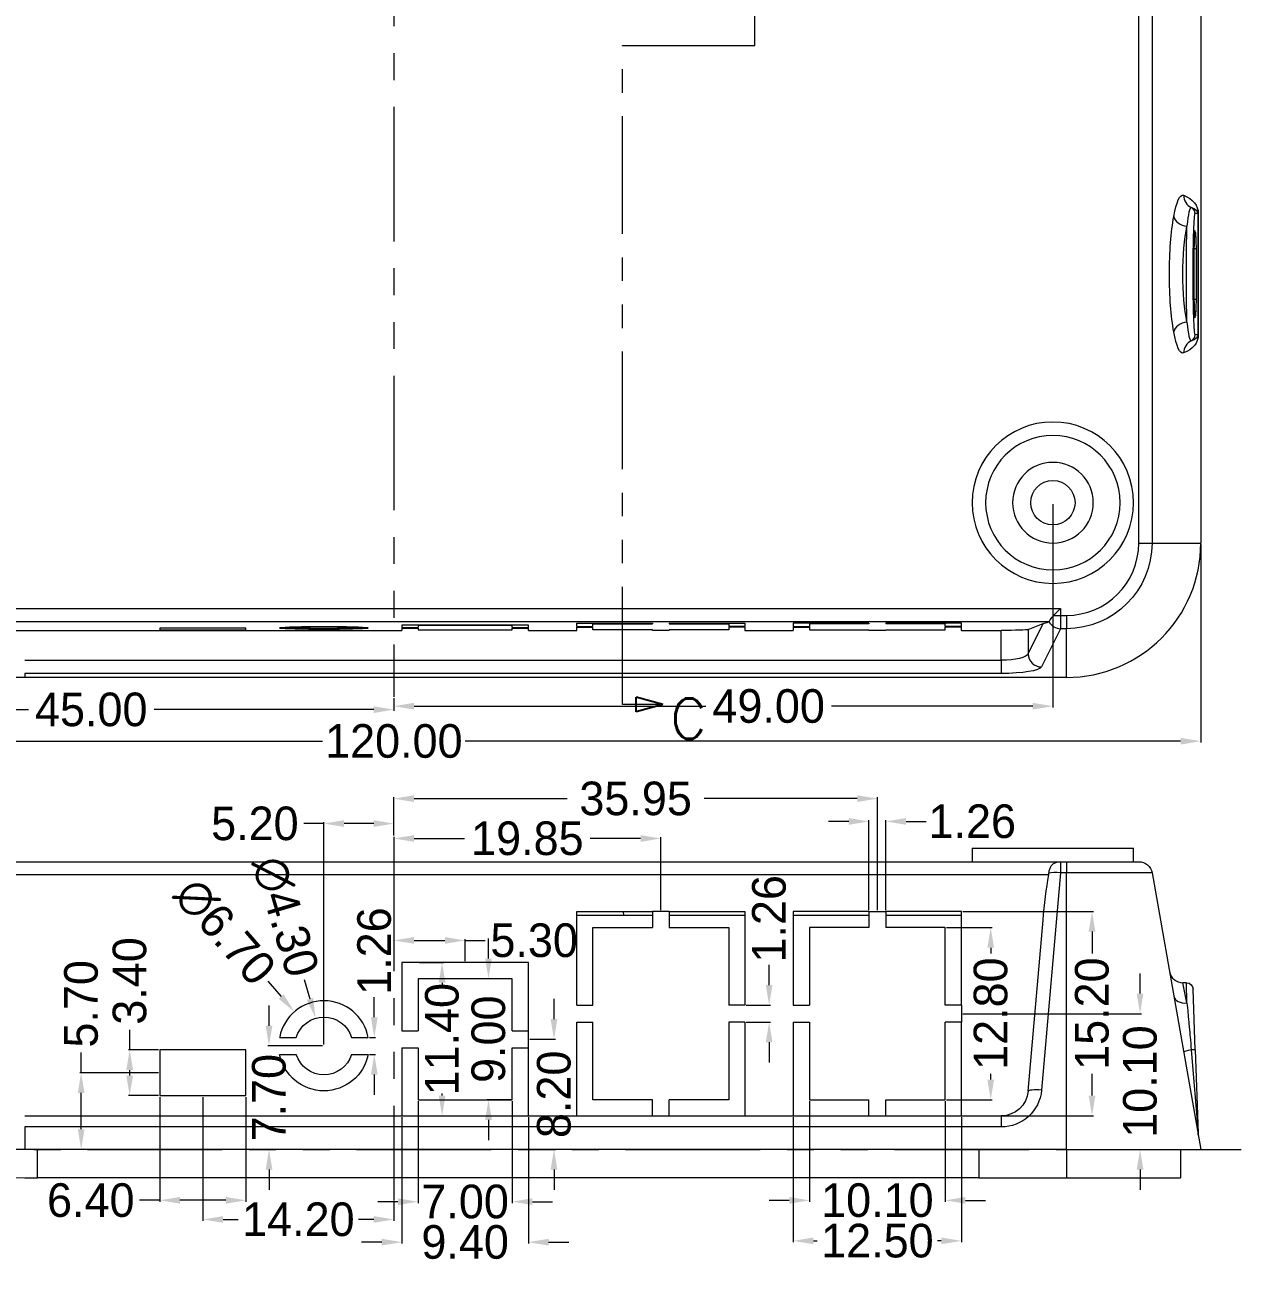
# Model space of a CAD drawing. Extents: x 18 to 718, y 389 to 747.
# Drawn here: x 436.4 to 526.8, y 482 to 574.2 of the extents above; entities that cross this region are included whole.
import ezdxf

# ---------------------------------------------------------------- set-up
doc = ezdxf.new("R2010")
doc.units = 0
doc.header["$MEASUREMENT"] = 0
doc.linetypes.add('PHANTOM', pattern=[2.5, 1.25, -0.25, 0.25, -0.25, 0.25, -0.25])
for name, color, linetype in [('10', 7, 'Continuous'), ('20', 7, 'Continuous'), ('TOP', 7, 'Continuous')]:
    doc.layers.add(name, color=color, linetype=linetype)
doc.styles.add('blockfont', font='simplex.shx', dxfattribs={"bigfont": 'bigfont'})
doc.dimstyles.new('1', dxfattribs={"dimtxt": 2.5, "dimasz": 1.5, "dimexe": 0.1, "dimexo": 0.1, "dimgap": 0.09, "dimtad": 0, "dimzin": 0, "dimdsep": 46, "dimtxsty": 'Standard', "dimcen": 0, "dimclrd": 4, "dimclre": 4, "dimclrt": 3, "dimadec": 1, "dimazin": 0, "dimtfac": 1, "dimtofl": 0, "dimtmove": 0, "dimatfit": 3, "dimfxl": 0, "dimtolj": 1, "dimtzin": 0, "dimlwd": 9, "dimlwe": 9, "dimarcsym": 0})

# ---------------------------------------------------------------- blocks, each defined once
blk = doc.blocks.new('ASSORTED_DRAFT6')
at = {"color": 13}
for p, q in [((453.771, 677.581, 453.771), (453.235, 679.581)), ((453.235, 679.581), (454.307, 679.581)), ((453.771, 677.581, 453.771), (454.307, 679.581))]:
    blk.add_line(p, q, dxfattribs=at)
blk = doc.blocks.new('*D259')
at = {"color": 4, "linetype": 'Continuous', "lineweight": 9}
for p, q in [((418.834, 538.542), (418.834, 523.149)), ((463.834, 524.096), (463.834, 523.149)), ((420.334, 523.249), (436.661, 523.249)), ((462.334, 523.249), (446.007, 523.249))]:
    blk.add_line(p, q, dxfattribs=at)
for points in [[(420.334, 523.499), (420.334, 522.999), (418.834, 523.249)], [(462.334, 523.499), (462.334, 522.999), (463.834, 523.249)]]:
    blk.add_solid(points, dxfattribs=at)
at = {"layer": 'Defpoints', "color": 0, "linetype": 'Continuous', "lineweight": 9}
for p in [(418.834, 538.642), (463.834, 524.196), (463.834, 523.249)]:
    blk.add_point(p, dxfattribs=at)
at = {"color": 3, "linetype": 'Continuous', "lineweight": 9, "insert": (441.334, 523.249), "char_height": 2.5, "attachment_point": 5}
blk.add_mtext('\\A1;45.00', dxfattribs=at)
blk = doc.blocks.new('*D260')
at = {"color": 4, "linetype": 'Continuous', "lineweight": 9}
for p, q in [((512.834, 538.542), (512.834, 523.403)), ((463.834, 524.096), (463.834, 523.403)), ((465.334, 523.503), (487.028, 523.503)), ((511.334, 523.503), (496.375, 523.503))]:
    blk.add_line(p, q, dxfattribs=at)
for points in [[(465.334, 523.753), (465.334, 523.253), (463.834, 523.503)], [(511.334, 523.753), (511.334, 523.253), (512.834, 523.503)]]:
    blk.add_solid(points, dxfattribs=at)
at = {"layer": 'Defpoints', "color": 0, "linetype": 'Continuous', "lineweight": 9}
for p in [(512.834, 538.642), (463.834, 524.196), (512.834, 523.503)]:
    blk.add_point(p, dxfattribs=at)
at = {"color": 3, "linetype": 'Continuous', "lineweight": 9, "insert": (491.701, 523.503), "char_height": 2.5, "attachment_point": 5}
blk.add_mtext('\\A1;49.00', dxfattribs=at)
blk = doc.blocks.new('*D265')
at = {"color": 4, "linetype": 'Continuous', "lineweight": 9}
for p, q in [((403.834, 545.542), (403.834, 520.802)), ((523.834, 535.542), (523.834, 520.802)), ((405.334, 520.902), (458.536, 520.902)), ((522.334, 520.902), (469.132, 520.902))]:
    blk.add_line(p, q, dxfattribs=at)
for points in [[(405.334, 521.152), (405.334, 520.652), (403.834, 520.902)], [(522.334, 521.152), (522.334, 520.652), (523.834, 520.902)]]:
    blk.add_solid(points, dxfattribs=at)
at = {"layer": 'Defpoints', "color": 0, "linetype": 'Continuous', "lineweight": 9}
for p in [(403.834, 545.642), (523.834, 535.642), (523.834, 520.902)]:
    blk.add_point(p, dxfattribs=at)
at = {"color": 3, "linetype": 'Continuous', "lineweight": 9, "insert": (463.834, 520.902), "char_height": 2.5, "attachment_point": 5}
blk.add_mtext('\\A1;120.00', dxfattribs=at)
blk = doc.blocks.new('*D304')
at = {"color": 4, "linetype": 'Continuous', "lineweight": 9}
for p, q in [((469.134, 504.534), (469.134, 506.181)), ((465.334, 506.081), (467.634, 506.081)), ((469.134, 506.081), (470.634, 506.081))]:
    blk.add_line(p, q, dxfattribs=at)
for points in [[(465.334, 506.331), (465.334, 505.831), (463.834, 506.081)], [(467.634, 506.331), (467.634, 505.831), (469.134, 506.081)]]:
    blk.add_solid(points, dxfattribs=at)
at = {"layer": 'Defpoints', "color": 0, "linetype": 'Continuous', "lineweight": 9}
for p in [(463.834, 506.081), (463.834, 506.081), (469.134, 504.434)]:
    blk.add_point(p, dxfattribs=at)
at = {"color": 3, "linetype": 'Continuous', "lineweight": 9, "insert": (474.266, 506.081), "char_height": 2.5, "attachment_point": 5}
blk.add_mtext('\\A1;5.30', dxfattribs=at)
blk = doc.blocks.new('*D306')
at = {"color": 4, "linetype": 'Continuous', "lineweight": 9}
for p, q in [((463.834, 513.685), (463.834, 513.564)), ((465.334, 513.664), (469.086, 513.664)), ((482.184, 513.664), (478.432, 513.664)), ((483.684, 508.334), (483.684, 513.764))]:
    blk.add_line(p, q, dxfattribs=at)
for points in [[(465.334, 513.914), (465.334, 513.414), (463.834, 513.664)], [(482.184, 513.914), (482.184, 513.414), (483.684, 513.664)]]:
    blk.add_solid(points, dxfattribs=at)
at = {"layer": 'Defpoints', "color": 0, "linetype": 'Continuous', "lineweight": 9}
for p in [(463.834, 513.785), (483.684, 513.664), (483.684, 508.234)]:
    blk.add_point(p, dxfattribs=at)
at = {"color": 3, "linetype": 'Continuous', "lineweight": 9, "insert": (473.759, 513.664), "char_height": 2.5, "attachment_point": 5}
blk.add_mtext('\\A1;19.85', dxfattribs=at)
blk = doc.blocks.new('*D307')
at = {"color": 4, "linetype": 'Continuous', "lineweight": 9}
for p, q in [((463.834, 513.885), (463.834, 516.728)), ((465.334, 516.628), (476.719, 516.628)), ((498.284, 516.628), (486.899, 516.628)), ((499.784, 508.334), (499.784, 516.728))]:
    blk.add_line(p, q, dxfattribs=at)
for points in [[(465.334, 516.878), (465.334, 516.378), (463.834, 516.628)], [(498.284, 516.878), (498.284, 516.378), (499.784, 516.628)]]:
    blk.add_solid(points, dxfattribs=at)
at = {"layer": 'Defpoints', "color": 0, "linetype": 'Continuous', "lineweight": 9}
for p in [(463.834, 516.628), (463.834, 513.785), (499.784, 508.234)]:
    blk.add_point(p, dxfattribs=at)
at = {"color": 3, "linetype": 'Continuous', "lineweight": 9, "insert": (481.809, 516.628), "char_height": 2.5, "attachment_point": 5}
blk.add_mtext('\\A1;35.95', dxfattribs=at)
blk = doc.blocks.new('*D309')
at = {"color": 4, "linetype": 'Continuous', "lineweight": 9}
for p, q in [((449.634, 494.434), (449.634, 485.224)), ((463.834, 486.631), (463.834, 485.224)), ((451.134, 485.324), (452.269, 485.324)), ((462.334, 485.324), (461.199, 485.324))]:
    blk.add_line(p, q, dxfattribs=at)
for points in [[(451.134, 485.574), (451.134, 485.074), (449.634, 485.324)], [(462.334, 485.574), (462.334, 485.074), (463.834, 485.324)]]:
    blk.add_solid(points, dxfattribs=at)
at = {"layer": 'Defpoints', "color": 0, "linetype": 'Continuous', "lineweight": 9}
for p in [(449.634, 494.534), (463.834, 486.731), (463.834, 485.324)]:
    blk.add_point(p, dxfattribs=at)
at = {"color": 3, "linetype": 'Continuous', "lineweight": 9, "insert": (456.734, 485.324), "char_height": 2.5, "attachment_point": 5}
blk.add_mtext('\\A1;14.20', dxfattribs=at)
blk = doc.blocks.new('*D310')
at = {"color": 4, "linetype": 'Continuous', "lineweight": 9}
for p, q in [((440.586, 496.234), (440.586, 497.734)), ((446.334, 496.234), (440.486, 496.234)), ((440.586, 492.034), (440.586, 494.734)), ((446.334, 490.534), (440.486, 490.534))]:
    blk.add_line(p, q, dxfattribs=at)
for points in [[(440.336, 494.734), (440.836, 494.734), (440.586, 496.234)], [(440.336, 492.034), (440.836, 492.034), (440.586, 490.534)]]:
    blk.add_solid(points, dxfattribs=at)
at = {"layer": 'Defpoints', "color": 0, "linetype": 'Continuous', "lineweight": 9}
for p in [(446.434, 496.234), (440.586, 490.534), (446.434, 490.534)]:
    blk.add_point(p, dxfattribs=at)
at = {"color": 3, "linetype": 'Continuous', "lineweight": 9, "insert": (440.586, 501.365), "char_height": 2.5, "attachment_point": 5, "rotation": 90}
blk.add_mtext('\\A1;5.70', dxfattribs=at)
blk = doc.blocks.new('*D311')
at = {"color": 4, "linetype": 'Continuous', "lineweight": 9}
for p, q in [((444.194, 497.934), (444.194, 499.434)), ((446.334, 497.934), (444.094, 497.934)), ((444.194, 496.034), (444.194, 496.434)), ((446.334, 494.534), (444.094, 494.534))]:
    blk.add_line(p, q, dxfattribs=at)
for points in [[(443.944, 496.434), (444.444, 496.434), (444.194, 497.934)], [(443.944, 496.034), (444.444, 496.034), (444.194, 494.534)]]:
    blk.add_solid(points, dxfattribs=at)
at = {"layer": 'Defpoints', "color": 0, "linetype": 'Continuous', "lineweight": 9}
for p in [(444.194, 497.934), (446.434, 497.934), (446.434, 494.534)]:
    blk.add_point(p, dxfattribs=at)
at = {"color": 3, "linetype": 'Continuous', "lineweight": 9, "insert": (444.194, 503.065), "char_height": 2.5, "attachment_point": 5, "rotation": 90}
blk.add_mtext('\\A1;3.40', dxfattribs=at)
blk = doc.blocks.new('*D312')
at = {"color": 4, "linetype": 'Continuous', "lineweight": 9}
for p, q in [((446.434, 494.434), (446.434, 486.649)), ((452.834, 494.434), (452.834, 486.649)), ((446.434, 486.749), (444.934, 486.749)), ((451.334, 486.749), (447.934, 486.749))]:
    blk.add_line(p, q, dxfattribs=at)
for points in [[(447.934, 486.999), (447.934, 486.499), (446.434, 486.749)], [(451.334, 486.999), (451.334, 486.499), (452.834, 486.749)]]:
    blk.add_solid(points, dxfattribs=at)
at = {"layer": 'Defpoints', "color": 0, "linetype": 'Continuous', "lineweight": 9}
for p in [(446.434, 494.534), (452.834, 494.534), (446.434, 486.749)]:
    blk.add_point(p, dxfattribs=at)
at = {"color": 3, "linetype": 'Continuous', "lineweight": 9, "insert": (441.302, 486.749), "char_height": 2.5, "attachment_point": 5}
blk.add_mtext('\\A1;6.40', dxfattribs=at)
blk = doc.blocks.new('*D313')
at = {"color": 4, "linetype": 'Continuous', "lineweight": 9}
for p, q in [((454.553, 499.734), (454.553, 501.234)), ((458.534, 498.234), (454.453, 498.234)), ((458.534, 490.534), (454.453, 490.534)), ((454.553, 489.034), (454.553, 487.534))]:
    blk.add_line(p, q, dxfattribs=at)
for points in [[(454.303, 499.734), (454.803, 499.734), (454.553, 498.234)], [(454.303, 489.034), (454.803, 489.034), (454.553, 490.534)]]:
    blk.add_solid(points, dxfattribs=at)
at = {"layer": 'Defpoints', "color": 0, "linetype": 'Continuous', "lineweight": 9}
for p in [(458.634, 498.234), (454.553, 490.534), (458.634, 490.534)]:
    blk.add_point(p, dxfattribs=at)
at = {"color": 3, "linetype": 'Continuous', "lineweight": 9, "insert": (454.553, 494.384), "char_height": 2.5, "attachment_point": 5, "rotation": 90}
blk.add_mtext('\\A1;7.70', dxfattribs=at)
blk = doc.blocks.new('*D314')
at = {"color": 4, "linetype": 'Continuous', "lineweight": 9}
blk.add_line((457.166, 503.17), (457.594, 501.732), dxfattribs=at)
blk.add_solid([(457.834, 501.803), (457.354, 501.661), (458.021, 500.294)], dxfattribs=at)
at = {"layer": 'Defpoints', "color": 0, "linetype": 'Continuous', "lineweight": 9}
for p in [(458.021, 500.294), (459.247, 496.173)]:
    blk.add_point(p, dxfattribs=at)
at = {"color": 3, "linetype": 'Continuous', "lineweight": 9, "insert": (455.775, 507.849), "char_height": 2.5, "attachment_point": 5, "rotation": 286.55619}
blk.add_mtext('\\A1;∅4.30', dxfattribs=at)
blk = doc.blocks.new('*D315')
at = {"color": 4, "linetype": 'Continuous', "lineweight": 9}
blk.add_line((454.471, 503.041), (455.454, 501.908), dxfattribs=at)
blk.add_solid([(455.643, 502.072), (455.265, 501.744), (456.437, 500.775)], dxfattribs=at)
at = {"layer": 'Defpoints', "color": 0, "linetype": 'Continuous', "lineweight": 9}
for p in [(456.437, 500.775), (460.831, 495.713)]:
    blk.add_point(p, dxfattribs=at)
at = {"color": 3, "linetype": 'Continuous', "lineweight": 9, "insert": (451.271, 506.727), "char_height": 2.5, "attachment_point": 5, "rotation": 310.95583}
blk.add_mtext('\\A1;∅6.70', dxfattribs=at)
blk = doc.blocks.new('*D316')
at = {"color": 4, "linetype": 'Continuous', "lineweight": 9}
for p, q in [((462.381, 500.364), (462.381, 501.864)), ((462.028, 498.864), (462.481, 498.864)), ((462.023, 497.602), (462.481, 497.602)), ((462.381, 496.102), (462.381, 494.602))]:
    blk.add_line(p, q, dxfattribs=at)
for points in [[(462.131, 500.364), (462.631, 500.364), (462.381, 498.864)], [(462.131, 496.102), (462.631, 496.102), (462.381, 497.602)]]:
    blk.add_solid(points, dxfattribs=at)
at = {"layer": 'Defpoints', "color": 0, "linetype": 'Continuous', "lineweight": 9}
for p in [(461.928, 498.864), (462.381, 498.864), (461.923, 497.602)]:
    blk.add_point(p, dxfattribs=at)
at = {"color": 3, "linetype": 'Continuous', "lineweight": 9, "insert": (462.381, 505.288), "char_height": 2.5, "attachment_point": 5, "rotation": 90}
blk.add_mtext('\\A1;1.26', dxfattribs=at)
blk = doc.blocks.new('*D317')
at = {"color": 4, "linetype": 'Continuous', "lineweight": 9}
for p, q in [((458.634, 514.772), (457.134, 514.772)), ((458.634, 498.344), (458.634, 514.872)), ((462.334, 514.772), (460.134, 514.772)), ((463.834, 513.885), (463.834, 514.872))]:
    blk.add_line(p, q, dxfattribs=at)
for points in [[(460.134, 515.022), (460.134, 514.522), (458.634, 514.772)], [(462.334, 515.022), (462.334, 514.522), (463.834, 514.772)]]:
    blk.add_solid(points, dxfattribs=at)
at = {"layer": 'Defpoints', "color": 0, "linetype": 'Continuous', "lineweight": 9}
for p in [(458.634, 514.772), (463.834, 513.785), (458.634, 498.244)]:
    blk.add_point(p, dxfattribs=at)
at = {"color": 3, "linetype": 'Continuous', "lineweight": 9, "insert": (453.502, 514.772), "char_height": 2.5, "attachment_point": 5}
blk.add_mtext('\\A1;5.20', dxfattribs=at)
blk = doc.blocks.new('*D318')
at = {"color": 4, "linetype": 'Continuous', "lineweight": 9}
for p, q in [((475.742, 500.233), (475.742, 501.733)), ((473.934, 498.733), (475.842, 498.733)), ((473.934, 490.534), (475.842, 490.534)), ((475.742, 489.034), (475.742, 487.534))]:
    blk.add_line(p, q, dxfattribs=at)
for points in [[(475.492, 500.233), (475.992, 500.233), (475.742, 498.733)], [(475.492, 489.034), (475.992, 489.034), (475.742, 490.534)]]:
    blk.add_solid(points, dxfattribs=at)
at = {"layer": 'Defpoints', "color": 0, "linetype": 'Continuous', "lineweight": 9}
for p in [(473.834, 498.733), (473.834, 490.534), (475.742, 490.534)]:
    blk.add_point(p, dxfattribs=at)
at = {"color": 3, "linetype": 'Continuous', "lineweight": 9, "insert": (475.742, 494.633), "char_height": 2.5, "attachment_point": 5, "rotation": 90}
blk.add_mtext('\\A1;8.20', dxfattribs=at)
blk = doc.blocks.new('*D319')
at = {"color": 4, "linetype": 'Continuous', "lineweight": 9}
for p, q in [((519.316, 502.133), (519.316, 503.633)), ((506.134, 500.633), (519.416, 500.633)), ((519.316, 489.034), (519.316, 487.534))]:
    blk.add_line(p, q, dxfattribs=at)
for points in [[(519.066, 502.133), (519.566, 502.133), (519.316, 500.633)], [(519.066, 489.034), (519.566, 489.034), (519.316, 490.534)]]:
    blk.add_solid(points, dxfattribs=at)
at = {"layer": 'Defpoints', "color": 0, "linetype": 'Continuous', "lineweight": 9}
for p in [(506.034, 500.633), (519.316, 500.633), (519.316, 490.534)]:
    blk.add_point(p, dxfattribs=at)
at = {"color": 3, "linetype": 'Continuous', "lineweight": 9, "insert": (519.316, 495.583), "char_height": 2.5, "attachment_point": 5, "rotation": 90}
blk.add_mtext('\\A1;10.10', dxfattribs=at)
blk = doc.blocks.new('*D320')
at = {"color": 4, "linetype": 'Continuous', "lineweight": 9}
for p, q in [((504.934, 507.034), (508.312, 507.034)), ((508.212, 505.534), (508.212, 505.099)), ((508.212, 495.734), (508.212, 496.169)), ((504.934, 494.234), (508.312, 494.234))]:
    blk.add_line(p, q, dxfattribs=at)
for points in [[(507.962, 505.534), (508.462, 505.534), (508.212, 507.034)], [(507.962, 495.734), (508.462, 495.734), (508.212, 494.234)]]:
    blk.add_solid(points, dxfattribs=at)
at = {"layer": 'Defpoints', "color": 0, "linetype": 'Continuous', "lineweight": 9}
for p in [(504.834, 507.034), (508.212, 507.034), (504.834, 494.234)]:
    blk.add_point(p, dxfattribs=at)
at = {"color": 3, "linetype": 'Continuous', "lineweight": 9, "insert": (508.212, 500.634), "char_height": 2.5, "attachment_point": 5, "rotation": 90}
blk.add_mtext('\\A1;12.80', dxfattribs=at)
blk = doc.blocks.new('*D321')
at = {"color": 4, "linetype": 'Continuous', "lineweight": 9}
for p, q in [((506.134, 508.234), (515.844, 508.234)), ((515.744, 506.734), (515.744, 505.099)), ((515.744, 494.534), (515.744, 496.169)), ((506.134, 493.034), (515.844, 493.034))]:
    blk.add_line(p, q, dxfattribs=at)
for points in [[(515.494, 506.734), (515.994, 506.734), (515.744, 508.234)], [(515.494, 494.534), (515.994, 494.534), (515.744, 493.034)]]:
    blk.add_solid(points, dxfattribs=at)
at = {"layer": 'Defpoints', "color": 0, "linetype": 'Continuous', "lineweight": 9}
for p in [(506.034, 508.234), (506.034, 493.034), (515.744, 493.034)]:
    blk.add_point(p, dxfattribs=at)
at = {"color": 3, "linetype": 'Continuous', "lineweight": 9, "insert": (515.744, 500.634), "char_height": 2.5, "attachment_point": 5, "rotation": 90}
blk.add_mtext('\\A1;15.20', dxfattribs=at)
blk = doc.blocks.new('*D322')
at = {"color": 4, "linetype": 'Continuous', "lineweight": 9}
for p, q in [((494.734, 494.134), (494.734, 486.647)), ((504.834, 494.134), (504.834, 486.647)), ((493.234, 486.747), (491.734, 486.747)), ((506.334, 486.747), (507.834, 486.747))]:
    blk.add_line(p, q, dxfattribs=at)
for points in [[(493.234, 486.997), (493.234, 486.497), (494.734, 486.747)], [(506.334, 486.997), (506.334, 486.497), (504.834, 486.747)]]:
    blk.add_solid(points, dxfattribs=at)
at = {"layer": 'Defpoints', "color": 0, "linetype": 'Continuous', "lineweight": 9}
for p in [(494.734, 494.234), (504.834, 494.234), (504.834, 486.747)]:
    blk.add_point(p, dxfattribs=at)
at = {"color": 3, "linetype": 'Continuous', "lineweight": 9, "insert": (499.784, 486.747), "char_height": 2.5, "attachment_point": 5}
blk.add_mtext('\\A1;10.10', dxfattribs=at)
blk = doc.blocks.new('*D323')
at = {"color": 4, "linetype": 'Continuous', "lineweight": 9}
for p, q in [((493.534, 492.934), (493.534, 483.634)), ((506.034, 492.934), (506.034, 483.634)), ((495.034, 483.734), (495.319, 483.734)), ((504.534, 483.734), (504.249, 483.734))]:
    blk.add_line(p, q, dxfattribs=at)
for points in [[(495.034, 483.984), (495.034, 483.484), (493.534, 483.734)], [(504.534, 483.984), (504.534, 483.484), (506.034, 483.734)]]:
    blk.add_solid(points, dxfattribs=at)
at = {"layer": 'Defpoints', "color": 0, "linetype": 'Continuous', "lineweight": 9}
for p in [(493.534, 493.034), (506.034, 493.034), (506.034, 483.734)]:
    blk.add_point(p, dxfattribs=at)
at = {"color": 3, "linetype": 'Continuous', "lineweight": 9, "insert": (499.784, 483.734), "char_height": 2.5, "attachment_point": 5}
blk.add_mtext('\\A1;12.50', dxfattribs=at)
blk = doc.blocks.new('*D324')
at = {"color": 4, "linetype": 'Continuous', "lineweight": 9}
for p, q in [((497.653, 514.932), (496.153, 514.932)), ((499.153, 508.334), (499.153, 515.032)), ((500.415, 508.334), (500.415, 515.032)), ((501.915, 514.932), (503.415, 514.932))]:
    blk.add_line(p, q, dxfattribs=at)
for points in [[(497.653, 515.182), (497.653, 514.682), (499.153, 514.932)], [(501.915, 515.182), (501.915, 514.682), (500.415, 514.932)]]:
    blk.add_solid(points, dxfattribs=at)
at = {"layer": 'Defpoints', "color": 0, "linetype": 'Continuous', "lineweight": 9}
for p in [(500.415, 514.932), (499.153, 508.234), (500.415, 508.234)]:
    blk.add_point(p, dxfattribs=at)
at = {"color": 3, "linetype": 'Continuous', "lineweight": 9, "insert": (506.839, 514.932), "char_height": 2.5, "attachment_point": 5}
blk.add_mtext('\\A1;1.26', dxfattribs=at)
blk = doc.blocks.new('*D325')
at = {"color": 4, "linetype": 'Continuous', "lineweight": 9}
for p, q in [((465.634, 494.134), (465.634, 486.546)), ((472.634, 494.134), (472.634, 486.546)), ((464.134, 486.646), (462.634, 486.646)), ((474.134, 486.646), (475.634, 486.646))]:
    blk.add_line(p, q, dxfattribs=at)
for points in [[(464.134, 486.896), (464.134, 486.396), (465.634, 486.646)], [(474.134, 486.896), (474.134, 486.396), (472.634, 486.646)]]:
    blk.add_solid(points, dxfattribs=at)
at = {"layer": 'Defpoints', "color": 0, "linetype": 'Continuous', "lineweight": 9}
for p in [(465.634, 494.234), (472.634, 494.234), (472.634, 486.646)]:
    blk.add_point(p, dxfattribs=at)
at = {"color": 3, "linetype": 'Continuous', "lineweight": 9, "insert": (469.134, 486.646), "char_height": 2.5, "attachment_point": 5}
blk.add_mtext('\\A1;7.00', dxfattribs=at)
blk = doc.blocks.new('*D326')
at = {"color": 4, "linetype": 'Continuous', "lineweight": 9}
for p, q in [((464.434, 492.934), (464.434, 483.537)), ((473.834, 492.934), (473.834, 483.537)), ((462.934, 483.637), (461.434, 483.637)), ((475.334, 483.637), (476.834, 483.637))]:
    blk.add_line(p, q, dxfattribs=at)
for points in [[(462.934, 483.887), (462.934, 483.387), (464.434, 483.637)], [(475.334, 483.887), (475.334, 483.387), (473.834, 483.637)]]:
    blk.add_solid(points, dxfattribs=at)
at = {"layer": 'Defpoints', "color": 0, "linetype": 'Continuous', "lineweight": 9}
for p in [(464.434, 493.034), (473.834, 493.034), (473.834, 483.637)]:
    blk.add_point(p, dxfattribs=at)
at = {"color": 3, "linetype": 'Continuous', "lineweight": 9, "insert": (469.134, 483.637), "char_height": 2.5, "attachment_point": 5}
blk.add_mtext('\\A1;9.40', dxfattribs=at)
blk = doc.blocks.new('*D327')
at = {"color": 4, "linetype": 'Continuous', "lineweight": 9}
for p, q in [((470.873, 504.734), (470.873, 506.234)), ((472.534, 503.234), (470.773, 503.234)), ((472.534, 494.234), (470.773, 494.234)), ((470.873, 492.734), (470.873, 491.234))]:
    blk.add_line(p, q, dxfattribs=at)
for points in [[(470.623, 504.734), (471.123, 504.734), (470.873, 503.234)], [(470.623, 492.734), (471.123, 492.734), (470.873, 494.234)]]:
    blk.add_solid(points, dxfattribs=at)
at = {"layer": 'Defpoints', "color": 0, "linetype": 'Continuous', "lineweight": 9}
for p in [(470.873, 503.234), (472.634, 503.234), (472.634, 494.234)]:
    blk.add_point(p, dxfattribs=at)
at = {"color": 3, "linetype": 'Continuous', "lineweight": 9, "insert": (470.873, 498.734), "char_height": 2.5, "attachment_point": 5, "rotation": 90}
blk.add_mtext('\\A1;9.00', dxfattribs=at)
blk = doc.blocks.new('*D328')
at = {"color": 4, "linetype": 'Continuous', "lineweight": 9}
for p, q in [((465.734, 504.434), (467.521, 504.434)), ((467.421, 502.934), (467.421, 502.782)), ((467.421, 494.534), (467.421, 494.685)), ((465.734, 493.034), (467.521, 493.034))]:
    blk.add_line(p, q, dxfattribs=at)
for points in [[(467.171, 502.934), (467.671, 502.934), (467.421, 504.434)], [(467.171, 494.534), (467.671, 494.534), (467.421, 493.034)]]:
    blk.add_solid(points, dxfattribs=at)
at = {"layer": 'Defpoints', "color": 0, "linetype": 'Continuous', "lineweight": 9}
for p in [(465.634, 504.434), (467.421, 504.434), (465.634, 493.034)]:
    blk.add_point(p, dxfattribs=at)
at = {"color": 3, "linetype": 'Continuous', "lineweight": 9, "insert": (467.421, 498.734), "char_height": 2.5, "attachment_point": 5, "rotation": 90}
blk.add_mtext('\\A1;11.40', dxfattribs=at)
blk = doc.blocks.new('*D329')
at = {"color": 4, "linetype": 'Continuous', "lineweight": 9}
for p, q in [((491.736, 502.764), (491.736, 504.264)), ((490.034, 501.264), (491.836, 501.264)), ((490.034, 500.002), (491.836, 500.002)), ((491.736, 498.502), (491.736, 497.002))]:
    blk.add_line(p, q, dxfattribs=at)
for points in [[(491.486, 502.764), (491.986, 502.764), (491.736, 501.264)], [(491.486, 498.502), (491.986, 498.502), (491.736, 500.002)]]:
    blk.add_solid(points, dxfattribs=at)
at = {"layer": 'Defpoints', "color": 0, "linetype": 'Continuous', "lineweight": 9}
for p in [(489.934, 501.264), (491.736, 501.264), (489.934, 500.002)]:
    blk.add_point(p, dxfattribs=at)
at = {"color": 3, "linetype": 'Continuous', "lineweight": 9, "insert": (491.736, 507.688), "char_height": 2.5, "attachment_point": 5, "rotation": 90}
blk.add_mtext('\\A1;1.26', dxfattribs=at)

msp = doc.modelspace()

# ---------------------------------------------------------------- linework, layer by layer
at = {"color": 6, "linetype": 'Continuous', "lineweight": 9}
for p, q in [((484.315, 508.234), (483.053, 508.234)), ((499.153, 508.234), (500.415, 508.234)), ((506.034, 501.264), (506.034, 500.002)), ((473.834, 498.102), (473.834, 499.364))]:
    msp.add_line(p, q, dxfattribs=at)
at = {"color": 7, "linetype": 'Continuous', "lineweight": 9}
msp.add_arc((458.634, 498.244), 3.352, 10.67192, 168.71547, dxfattribs=at)
at = {"layer": '10', "color": 1, "linetype": 'PHANTOM', "lineweight": 9, "ltscale": 8}
for p, q in [((463.834, 708.082), (463.834, 524.196)), ((463.834, 513.785), (463.834, 486.731)), ((401.066, 490.534), (526.835, 490.534))]:
    msp.add_line(p, q, dxfattribs=at)
at = {"layer": '20', "color": 7, "linetype": 'Continuous', "lineweight": 9}
for p, q in [((519.222, 535.642), (519.222, 695.642)), ((520.206, 695.642), (520.206, 535.642)), ((523.834, 695.642), (523.834, 535.642)), ((523.632, 560.142), (523.415, 560.142)), ((523.632, 551.142), (523.632, 560.142)), ((523.646, 560.142), (523.632, 560.142)), ((523.646, 560.142), (523.646, 551.142)), ((523.508, 553.761), (523.508, 557.524)), ((523.415, 551.142), (523.632, 551.142)), ((523.646, 551.142), (523.632, 551.142)), ((519.222, 535.642), (520.206, 535.642)), ((520.206, 535.642), (523.834, 535.642)), ((426.264, 530.768), (513.404, 530.768)), ((513.404, 530.768), (512.891, 530.255)), ((512.891, 530.255), (513.404, 530.255)), ((513.404, 530.768), (513.404, 530.255)), ((513.404, 530.255), (513.834, 530.255)), ((513.404, 530.255), (513.404, 529.27)), ((513.834, 530.255), (513.834, 529.27)), ((512.522, 529.768), (427.204, 529.768)), ((452.834, 529.313), (446.434, 529.313)), ((446.434, 529.313), (446.434, 529.195)), ((446.434, 529.195), (452.834, 529.195)), ((452.834, 529.195), (452.834, 529.313)), ((455.34, 529.346), (456.579, 529.346)), ((455.345, 529.302), (456.579, 529.302)), ((460.689, 529.346), (461.928, 529.346)), ((460.689, 529.302), (461.923, 529.302)), ((473.834, 529.54), (464.434, 529.54)), ((464.434, 529.54), (464.434, 529.346)), ((464.434, 529.346), (465.634, 529.346)), ((464.434, 529.302), (465.634, 529.302)), ((464.434, 529.302), (464.434, 529.142)), ((465.638, 529.54), (465.634, 529.498)), ((465.634, 529.498), (465.634, 529.346)), ((472.634, 529.498), (465.634, 529.498)), ((465.634, 529.302), (465.634, 529.184)), ((472.63, 529.54), (472.634, 529.498)), ((472.634, 529.346), (472.634, 529.498)), ((472.634, 529.346), (473.834, 529.346)), ((472.634, 529.302), (473.834, 529.302)), ((472.634, 529.184), (472.634, 529.302)), ((473.834, 529.346), (473.834, 529.54)), ((473.834, 529.142), (473.834, 529.302)), ((477.434, 529.673), (483.053, 529.673)), ((477.434, 529.43), (477.434, 529.673)), ((477.434, 529.43), (478.634, 529.43)), ((477.434, 529.142), (477.434, 529.385)), ((477.434, 529.385), (478.634, 529.385)), ((478.638, 529.673), (478.634, 529.631)), ((478.634, 529.43), (478.634, 529.631)), ((478.634, 529.631), (483.053, 529.631)), ((478.634, 529.184), (478.634, 529.385)), ((483.053, 529.673), (483.053, 529.631)), ((484.315, 529.673), (489.934, 529.673)), ((484.315, 529.673), (484.315, 529.631)), ((484.315, 529.631), (488.734, 529.631)), ((488.73, 529.673), (488.734, 529.631)), ((488.734, 529.631), (488.734, 529.43)), ((489.934, 529.43), (488.734, 529.43)), ((489.934, 529.385), (488.734, 529.385)), ((488.734, 529.385), (488.734, 529.184)), ((489.934, 529.673), (489.934, 529.43)), ((489.934, 529.385), (489.934, 529.142)), ((499.153, 529.673), (493.534, 529.673)), ((493.534, 529.673), (493.534, 529.43)), ((493.534, 529.43), (494.734, 529.43)), ((493.534, 529.385), (494.734, 529.385)), ((493.534, 529.385), (493.534, 529.142)), ((494.738, 529.673), (494.734, 529.631)), ((494.734, 529.631), (494.734, 529.43)), ((499.153, 529.631), (494.734, 529.631)), ((494.734, 529.385), (494.734, 529.184)), ((499.153, 529.673), (499.153, 529.631)), ((506.034, 529.673), (500.415, 529.673)), ((500.415, 529.673), (500.415, 529.631)), ((504.834, 529.631), (500.415, 529.631)), ((504.83, 529.673), (504.834, 529.631)), ((504.834, 529.43), (504.834, 529.631)), ((506.034, 529.43), (504.834, 529.43)), ((506.034, 529.385), (504.834, 529.385)), ((504.834, 529.184), (504.834, 529.385)), ((506.034, 529.43), (506.034, 529.673)), ((506.034, 529.142), (506.034, 529.385)), ((510.994, 527.405), (512.108, 529.651)), ((510.994, 529.206), (512.108, 529.651)), ((510.994, 529.206), (510.994, 527.405)), ((513.404, 529.27), (511.99, 526.42)), ((513.834, 529.27), (513.404, 529.27)), ((513.834, 525.642), (513.834, 529.27)), ((430.667, 529.142), (464.434, 529.142)), ((465.634, 529.184), (472.634, 529.184)), ((473.834, 529.142), (477.434, 529.142)), ((483.053, 529.184), (478.634, 529.184)), ((483.053, 529.142), (483.053, 529.184)), ((484.315, 529.142), (483.053, 529.142)), ((488.734, 529.184), (484.315, 529.184)), ((484.315, 529.142), (484.315, 529.184)), ((489.934, 529.142), (493.534, 529.142)), ((494.734, 529.184), (499.153, 529.184)), ((499.153, 529.142), (499.153, 529.184)), ((500.415, 529.142), (499.153, 529.142)), ((500.415, 529.184), (504.834, 529.184)), ((500.415, 529.142), (500.415, 529.184)), ((506.034, 529.142), (509.001, 529.142)), ((509.001, 526.922), (509.001, 529.142)), ((436.395, 526.922), (509.001, 526.922)), ((509.001, 526.922), (509.001, 525.937)), ((436.395, 525.937), (436.395, 525.642)), ((509.001, 525.937), (436.395, 525.937)), ((513.834, 525.642), (436.395, 525.642)), ((506.834, 512.934), (506.834, 511.934)), ((506.834, 512.934), (512.834, 512.934)), ((512.834, 512.934), (518.834, 512.934)), ((518.834, 511.934), (518.834, 512.934)), ((426.264, 511.934), (513.404, 511.934)), ((513.404, 511.934), (513.404, 511.107)), ((513.404, 511.934), (513.834, 511.934)), ((513.834, 511.934), (513.834, 511.107)), ((513.834, 511.934), (519.222, 511.934)), ((512.522, 510.968), (427.204, 510.968)), ((513.404, 511.107), (511.99, 494.946)), ((513.834, 511.107), (513.404, 511.107)), ((513.834, 490.534), (513.834, 511.107)), ((520.206, 511.107), (513.834, 511.107)), ((520.206, 511.107), (523.834, 490.534)), ((477.434, 508.234), (483.053, 508.234)), ((477.434, 501.264), (477.434, 508.234)), ((480.89, 508.234), (480.9, 507.934)), ((483.053, 508.234), (483.053, 507.034)), ((484.315, 508.234), (489.934, 508.234)), ((484.315, 508.234), (484.315, 507.034)), ((489.934, 508.234), (489.934, 501.264)), ((499.153, 508.234), (493.534, 508.234)), ((493.534, 508.234), (493.534, 501.264)), ((499.153, 508.234), (499.153, 507.034)), ((506.034, 508.234), (500.415, 508.234)), ((500.415, 508.234), (500.415, 507.034)), ((506.034, 501.264), (506.034, 508.234)), ((480.9, 507.934), (477.434, 507.934)), ((483.053, 507.934), (480.9, 507.934)), ((489.934, 507.934), (484.315, 507.934)), ((499.153, 507.934), (493.534, 507.934)), ((506.034, 507.934), (500.415, 507.934)), ((510.994, 494.859), (512.108, 507.595)), ((478.634, 501.264), (478.634, 507.034)), ((478.634, 507.034), (483.053, 507.034)), ((484.315, 507.034), (488.734, 507.034)), ((488.734, 507.034), (488.734, 501.264)), ((494.734, 507.034), (494.734, 501.264)), ((499.153, 507.034), (494.734, 507.034)), ((504.834, 507.034), (500.415, 507.034)), ((504.834, 501.264), (504.834, 507.034)), ((473.834, 504.434), (464.434, 504.434)), ((464.434, 504.434), (464.434, 499.364)), ((473.834, 499.364), (473.834, 504.434)), ((465.634, 503.234), (465.634, 499.364)), ((472.634, 503.234), (465.634, 503.234)), ((472.634, 499.364), (472.634, 503.234)), ((522.805, 501.429), (522.487, 502.934)), ((522.758, 502.934), (522.487, 502.934)), ((522.805, 501.429), (522.758, 502.934)), ((523.415, 497.951), (523.257, 502.451)), ((477.434, 501.264), (478.634, 501.264)), ((489.934, 501.264), (488.734, 501.264)), ((493.534, 501.264), (494.734, 501.264)), ((506.034, 501.264), (504.834, 501.264)), ((477.434, 500.002), (478.634, 500.002)), ((477.434, 493.034), (477.434, 500.002)), ((478.634, 494.234), (478.634, 500.002)), ((488.734, 500.002), (488.734, 494.234)), ((489.934, 500.002), (488.734, 500.002)), ((489.934, 500.002), (489.934, 493.034)), ((493.534, 500.002), (494.734, 500.002)), ((493.534, 500.002), (493.534, 493.034)), ((494.734, 500.002), (494.734, 494.234)), ((504.834, 494.234), (504.834, 500.002)), ((506.034, 500.002), (504.834, 500.002)), ((506.034, 493.034), (506.034, 500.002)), ((455.34, 498.864), (456.579, 498.864)), ((460.689, 498.864), (461.928, 498.864)), ((464.434, 499.364), (465.634, 499.364)), ((472.634, 499.364), (473.834, 499.364)), ((452.834, 497.934), (446.434, 497.934)), ((446.434, 497.934), (446.434, 494.534)), ((452.834, 494.534), (452.834, 497.934)), ((464.434, 498.102), (465.634, 498.102)), ((464.434, 498.102), (464.434, 493.034)), ((465.634, 498.102), (465.634, 494.234)), ((472.634, 494.234), (472.634, 498.102)), ((472.634, 498.102), (473.834, 498.102)), ((473.834, 493.034), (473.834, 498.102)), ((523.415, 497.951), (523.124, 497.941)), ((523.124, 497.941), (523.632, 491.738)), ((523.415, 497.951), (523.632, 491.738)), ((455.345, 497.602), (456.579, 497.602)), ((460.689, 497.602), (461.923, 497.602)), ((446.434, 494.534), (452.834, 494.534)), ((465.634, 494.234), (472.634, 494.234)), ((483.053, 494.234), (478.634, 494.234)), ((483.053, 493.034), (483.053, 494.234)), ((484.315, 493.034), (484.315, 494.234)), ((488.734, 494.234), (484.315, 494.234)), ((494.734, 494.234), (499.153, 494.234)), ((499.153, 493.034), (499.153, 494.234)), ((500.415, 494.234), (504.834, 494.234)), ((500.415, 493.034), (500.415, 494.234)), ((436.395, 493.034), (509.001, 493.034)), ((509.001, 493.034), (509.001, 492.207)), ((436.395, 492.207), (436.395, 490.534)), ((509.001, 492.207), (436.395, 492.207)), ((513.834, 490.534), (436.395, 490.534)), ((437.334, 488.434), (437.334, 490.534)), ((507.334, 490.534), (507.334, 488.434)), ((513.834, 490.534), (523.834, 490.534)), ((513.834, 490.534), (513.834, 488.434)), ((522.334, 490.534), (522.334, 488.434)), ((436.395, 488.434), (437.334, 488.434)), ((507.334, 488.434), (437.334, 488.434)), ((507.334, 488.434), (513.834, 488.434)), ((513.834, 488.434), (522.334, 488.434))]:
    msp.add_line(p, q, dxfattribs=at)
at = {"layer": '20', "color": 1, "linetype": 'PHANTOM', "lineweight": 9, "ltscale": 11.622039}
msp.add_line((490.684, 572.637), (490.684, 653.991), dxfattribs=at)
at = {"layer": '20', "color": 1, "linetype": 'PHANTOM', "lineweight": 9, "ltscale": 7.000877}
msp.add_line((480.843, 523.63), (480.843, 572.637), dxfattribs=at)
at = {"layer": '20', "color": 1, "linetype": 'Continuous', "lineweight": 9}
for p, q in [((480.843, 572.637), (490.684, 572.637)), ((483.843, 523.63), (480.843, 523.63))]:
    msp.add_line(p, q, dxfattribs=at)
at = {"layer": '20', "color": 7, "linetype": 'Continuous', "lineweight": 9, "extrusion": (0, 0, -1)}
for radius in [6, 5, 3]:
    msp.add_circle((-512.834, 538.642), radius, dxfattribs=at)
at = {"layer": '20', "color": 7, "linetype": 'Continuous', "lineweight": 9}
msp.add_circle((512.834, 538.642), 1.65, dxfattribs=at)
for centre, radius, start, end in [((513.834, 535.642), 5.388, 270, 0), ((513.834, 535.642), 10, 270, 0), ((522.487, 503.934), 1, 190, 270.75765), ((436.395, 559.609), 71.176, 259.83493, 270)]:
    msp.add_arc(centre, radius, start, end, dxfattribs=at)
at = {"layer": '20', "color": 7, "linetype": 'Continuous', "lineweight": 9, "extrusion": (0, 0, -1)}
for centre, radius, start, end in [((-513.834, 535.642), 6.372, 180, 270), ((-513.404, 510.934), 1, 59.12316, 90), ((-519.222, 510.934), 1, 90, 170), ((-522.758, 502.434), 0.5, 91.88472, 178), ((-458.634, 498.234), 2.15, 17.06449, 162.93551), ((-458.634, 498.234), 2.15, 197.08686, 342.91314), ((-509.001, 495.207), 3, 185, 270), ((-509.001, 495.034), 2, 185, 270), ((-524.631, 491.773), 1, 350, 358)]:
    msp.add_arc(centre, radius, start, end, dxfattribs=at)
at = {"layer": '20', "color": 7, "linetype": 'Continuous', "lineweight": 9}
for centre, major_axis, ratio, start_param, end_param in [((523.541, 561.505), (0.346, 0.938), 0.982801, 1.918036, 3.062611), ((522.915, 560.142), (0, 0.5), 0.999391, 4.712389, 5.852497), ((522.805, 559.933), (-0.984, 0.178), 0.709456, 0.248961, 1.698069), ((522.805, 551.352), (-0.984, -0.178), 0.709456, 4.585117, 6.034224), ((523.541, 549.779), (-0.346, 0.938), 0.982801, 0.078982, 1.223557), ((522.915, 551.142), (0, -0.5), 0.999391, 0.430688, 1.570796), ((513.404, 530.255), (-0.896, 0.444), 0.981173, 0.970313, 2.023854), ((511.99, 527.405), (-0.896, 0.444), 0.981173, 0.468192, 2.023854), ((513.404, 510.934), (-0.996, 0.087), 0.173007, 4.727524, 5.781064), ((522.805, 502.128), (-0.985, -0.174), 0.693558, 0, 1.449108), ((523.541, 497.955), (0.985, 0.174), 0.063813, 1.997017, 3.141593), ((511.99, 494.772), (-0.996, 0.087), 0.173007, 4.727524, 6.283185)]:
    msp.add_ellipse(centre, major_axis=major_axis, ratio=ratio, start_param=start_param, end_param=end_param, dxfattribs=at)
at = {"layer": '20', "color": 7, "linetype": 'Continuous', "lineweight": 9, "extrusion": (0, 0, -1)}
for centre, major_axis, ratio, start_param, end_param in [((521.775, 560.142), (1.872, 0), 0.801466, 5.143077, 6.283185), ((522.759, 560.142), (0.872, 0), 0.573276, 5.143077, 6.283185), ((522.56, 555.642), (0, 6), 0.176327, 3.91566, 5.509118), ((523.415, 555.642), (0, 4.5), 0.034921, 3.141593, 6.283185), ((523.545, 555.642), (0, 5), 0.211592, 3.91566, 5.509118), ((522.915, 555.642), (0, 5), 0.031429, 3.91566, 5.509118), ((521.775, 551.142), (1.872, 0), 0.801466, 0, 1.140108), ((522.759, 551.142), (0.872, 0), 0.573276, 0, 1.140108), ((458.634, 529.324), (3.352, 0), 0.034921, 3.327857, 6.096921), ((458.634, 529.324), (3.352, 0), 0.034921, 0.19273, 2.948862), ((458.634, 529.324), (2.15, 0), 0.034921, 3.439424, 5.985354), ((458.634, 529.324), (2.15, 0), 0.034921, 0.298222, 2.843371), ((509.001, 529.212), (2, 0), 0.034921, 0.087266, 1.570796), ((513.102, 529.647), (1.176, 0.135), 0.179662, 3.725685, 4.216765), ((509.001, 527.451), (2, 0), 0.26449, 0.087266, 1.570796), ((509.001, 526.466), (3, 0), 0.176327, 0.087266, 1.570796), ((513.102, 507.487), (-0.625, -7.18), 0.138743, 1.573853, 2.064933), ((458.634, 498.244), (0, -3.352), 0.999995, 4.905119, 7.661251)]:
    msp.add_ellipse(centre, major_axis=major_axis, ratio=ratio, start_param=start_param, end_param=end_param, dxfattribs=at)
at = {"layer": '20', "color": 7, "linetype": 'Continuous', "lineweight": 9}
for points in [[(521.82, 559.933), (522.016, 561.017), (522.285, 561.605), (522.556, 561.505)], [(523.124, 560.596), (523.006, 560.629), (522.89, 560.123), (522.805, 559.217)], [(523.508, 557.524), (523.447, 557.525), (523.386, 557.527), (523.325, 557.529)], [(523.508, 553.761), (523.447, 553.759), (523.386, 553.757), (523.325, 553.756)], [(522.556, 549.779), (522.285, 549.679), (522.016, 550.269), (521.82, 551.352)], [(522.805, 552.067), (522.89, 551.162), (523.007, 550.655), (523.124, 550.688)], [(512.522, 529.768), (512.528, 529.77), (512.534, 529.774), (512.538, 529.781)], [(436.395, 525.642), (432.185, 525.642), (427.974, 525.642), (423.834, 525.642)], [(512.522, 510.968), (512.528, 511.01), (512.534, 511.051), (512.538, 511.093)], [(436.395, 490.534), (432.185, 490.534), (427.974, 490.92), (423.834, 491.685)]]:
    msp.add_open_spline(points, degree=3, dxfattribs=at)
for points, knots in [([(523.415, 558.891), (523.404, 558.891), (523.392, 558.841), (523.358, 558.531), (523.338, 558.112), (523.309, 557.008), (523.302, 556.326), (523.302, 554.958), (523.309, 554.277), (523.338, 553.173), (523.358, 552.753), (523.392, 552.444), (523.404, 552.393), (523.415, 552.393)], [0, 0, 0, 0, 0.098693, 0.098693, 0.29934, 0.29934, 0.499987, 0.499987, 0.700634, 0.700634, 0.901281, 0.901281, 1, 1, 1, 1]), ([(523.508, 557.524), (523.494, 558.082), (523.474, 558.508), (523.449, 558.741), (523.448, 558.755), (523.446, 558.769)], [0, 0, 0, 0, 0.931749, 0.931749, 1, 1, 1, 1]), ([(523.448, 552.531), (523.449, 552.54), (523.45, 552.549), (523.474, 552.776), (523.494, 553.203), (523.508, 553.761)], [0, 0, 0, 0, 0.044433, 0.044433, 1, 1, 1, 1]), ([(512.538, 529.781), (512.542, 529.787), (512.547, 529.795), (512.56, 529.817), (512.568, 529.83), (512.595, 529.875), (512.619, 529.912), (512.678, 529.999), (512.712, 530.047), (512.793, 530.149), (512.838, 530.202), (512.891, 530.255)], [0, 0, 0, 0, 0.125, 0.125, 0.25, 0.25, 0.5, 0.5, 0.75, 0.75, 1, 1, 1, 1]), ([(512.538, 511.093), (512.543, 511.15), (512.552, 511.206), (512.563, 511.259), (512.582, 511.351), (512.611, 511.438), (512.647, 511.513), (512.684, 511.59), (512.731, 511.658), (512.786, 511.711), (512.818, 511.742), (512.853, 511.769), (512.891, 511.792)], [0, 0, 0, 0, 0.182307, 0.182307, 0.182307, 0.495258, 0.495258, 0.495258, 0.817372, 0.817372, 0.817372, 1, 1, 1, 1]), ([(522.805, 501.429), (522.826, 501.197), (522.849, 500.947), (522.886, 500.541), (522.899, 500.401), (522.925, 500.117), (522.952, 499.826), (522.979, 499.524), (523.008, 499.215), (523.022, 499.057), (523.065, 498.583), (523.094, 498.264), (523.124, 497.941)], [0, 0, 0, 0, 0.25, 0.25, 0.375, 0.375, 0.5, 0.625, 0.625, 0.75, 0.75, 1, 1, 1, 1])]:
    msp.add_open_spline(points, degree=3, knots=knots, dxfattribs=at)

# ---------------------------------------------------------------- block references
at = {"layer": 'TOP', "color": 1, "linetype": 'Continuous', "lineweight": 9, "rotation": 90}
msp.add_blockref('ASSORTED_DRAFT6', (1161.425, 69.86), dxfattribs=at)

# ---------------------------------------------------------------- texts
at = {"layer": 'TOP', "color": 1, "linetype": 'Continuous', "lineweight": 9, "insert": (484.385, 521.083), "char_height": 3, "attachment_point": 7, "line_spacing_factor": 0.903614, "style": 'blockfont'}
msp.add_mtext('\\W01.000;C', dxfattribs=at)

# ---------------------------------------------------------------- dimensions: what is measured, and where the dimension line sits
at = {"color": 7, "linetype": 'Continuous', "lineweight": 9}
for base, p1, p2, picture, middle in [((523.834, 520.902), (403.834, 545.642), (523.834, 535.642), '*D265', (463.834, 520.902)), ((463.834, 523.249), (418.834, 538.642), (463.834, 524.196), '*D259', (441.334, 523.249))]:
    dim = msp.add_linear_dim(base=base, p1=p1, p2=p2, dimstyle='1', dxfattribs=at)
    dim.commit()
    dim.dimension.update_dxf_attribs({"geometry": picture, "text_midpoint": middle})
dim = msp.add_linear_dim(base=(512.834, 523.503), p1=(463.834, 524.196), p2=(512.834, 538.642), dimstyle='1', dxfattribs=at)
dim.commit()
dim.dimension.update_dxf_attribs({"geometry": '*D260', "text_midpoint": (491.701, 523.503), "dimtype": 160})
at = {"color": 6, "linetype": 'Continuous', "lineweight": 9}
for base, p1, p2, picture, middle in [((463.834, 516.628), (499.784, 508.234), (463.834, 513.785), '*D307', (481.809, 516.628)), ((458.634, 514.772), (463.834, 513.785), (458.634, 498.244), '*D317', (453.502, 514.772)), ((500.415, 514.932), (499.153, 508.234), (500.415, 508.234), '*D324', (506.839, 514.932)), ((483.684, 513.664), (463.834, 513.785), (483.684, 508.234), '*D306', (473.759, 513.664)), ((446.434, 486.749), (452.834, 494.534), (446.434, 494.534), '*D312', (441.302, 486.749)), ((472.634, 486.646), (465.634, 494.234), (472.634, 494.234), '*D325', (469.134, 486.646)), ((504.834, 486.747), (494.734, 494.234), (504.834, 494.234), '*D322', (499.784, 486.747)), ((473.834, 483.637), (464.434, 493.034), (473.834, 493.034), '*D326', (469.134, 483.637)), ((506.034, 483.734), (493.534, 493.034), (506.034, 493.034), '*D323', (499.784, 483.734))]:
    dim = msp.add_linear_dim(base=base, p1=p1, p2=p2, dimstyle='1', dxfattribs=at)
    dim.commit()
    dim.dimension.update_dxf_attribs({"geometry": picture, "text_midpoint": middle})
for p1, p2, picture, middle in [((459.247, 496.173), (458.021, 500.294), '*D314', (455.775, 507.849)), ((460.831, 495.713), (456.437, 500.775), '*D315', (451.271, 506.727))]:
    dim = msp.add_diameter_dim_2p(p1=p1, p2=p2, dimstyle='1', dxfattribs=at)
    dim.commit()
    dim.dimension.update_dxf_attribs({"geometry": picture, "text_midpoint": middle})
for base, p1, p2, picture, middle in [((491.736, 501.264), (489.934, 500.002), (489.934, 501.264), '*D329', (491.736, 507.688)), ((462.381, 498.864), (461.923, 497.602), (461.928, 498.864), '*D316', (462.381, 505.288)), ((515.744, 493.034), (506.034, 508.234), (506.034, 493.034), '*D321', (515.744, 500.634)), ((444.194, 497.934), (446.434, 494.534), (446.434, 497.934), '*D311', (444.194, 503.065)), ((470.873, 503.234), (472.634, 494.234), (472.634, 503.234), '*D327', (470.873, 498.734)), ((508.212, 507.034), (504.834, 494.234), (504.834, 507.034), '*D320', (508.212, 500.634)), ((467.421, 504.434), (465.634, 493.034), (465.634, 504.434), '*D328', (467.421, 498.734)), ((475.742, 490.534), (473.834, 498.733), (473.834, 490.534), '*D318', (475.742, 494.633)), ((454.553, 490.534), (458.634, 498.234), (458.634, 490.534), '*D313', (454.553, 494.384))]:
    dim = msp.add_linear_dim(base=base, p1=p1, p2=p2, angle=90, dimstyle='1', dxfattribs=at)
    dim.commit()
    dim.dimension.update_dxf_attribs({"geometry": picture, "text_midpoint": middle})
for base, p1, p2, picture, middle in [((463.834, 506.081), (469.134, 504.434), (463.834, 506.081), '*D304', (474.266, 506.081)), ((463.834, 485.324), (449.634, 494.534), (463.834, 486.731), '*D309', (456.734, 485.324))]:
    dim = msp.add_linear_dim(base=base, p1=p1, p2=p2, dimstyle='1', dxfattribs=at)
    dim.commit()
    dim.dimension.update_dxf_attribs({"geometry": picture, "text_midpoint": middle, "dimtype": 160})
for base, p1, p2, picture, middle in [((440.586, 490.534), (446.434, 496.234), (446.434, 490.534), '*D310', (440.586, 501.365)), ((519.316, 500.633), (519.316, 490.534), (506.034, 500.633), '*D319', (519.316, 495.583))]:
    dim = msp.add_linear_dim(base=base, p1=p1, p2=p2, angle=90, dimstyle='1', dxfattribs=at)
    dim.commit()
    dim.dimension.update_dxf_attribs({"geometry": picture, "text_midpoint": middle, "dimtype": 160})

doc.saveas('drawing.dxf')
